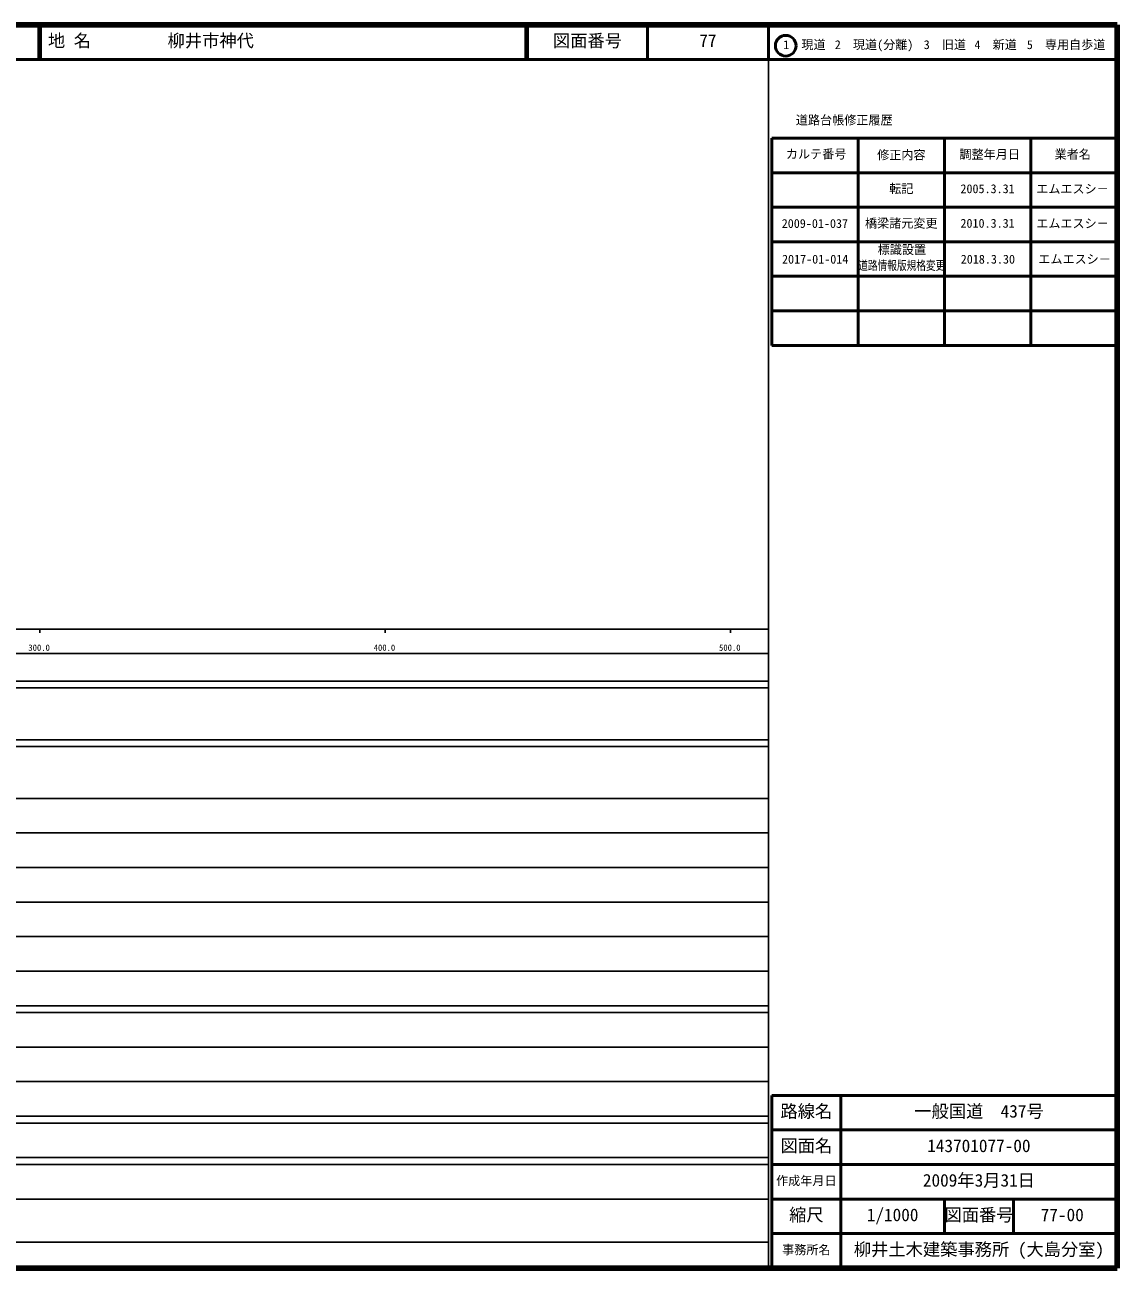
# Model space of a CAD drawing. Units: millimetres on the paper. Extents: x 40 to 680, y 20 to 380.
# Drawn here: x 363.7 to 680, y 20 to 380 of the extents above; entities that cross this region are included whole.
import ezdxf
from ezdxf.enums import TextEntityAlignment as Align

# ---------------------------------------------------------------- set-up
doc = ezdxf.new("R2010")
doc.units = ezdxf.units.MM
for name, color, linetype, lineweight in [('M-TTL', 2, 'Continuous', 140), ('M-TTL-BAND', 7, 'Continuous', 25), ('M-TTL-FRAM', 2, 'Continuous', 50), ('M-TTL-LINE', 7, 'Continuous', 50)]:
    doc.layers.add(name, color=color, linetype=linetype, lineweight=lineweight)
doc.layers.add('M-TTL-TXT', color=7, linetype='Continuous')
doc.styles.add('ＭＳ ゴシック', font='')
doc.styles.get('ＭＳ ゴシック').set_extended_font_data('MS Gothic')

msp = doc.modelspace()

# ---------------------------------------------------------------- linework, layer by layer
at = {"layer": 'M-TTL'}
for p, q in [((680, 380), (40, 380)), ((680, 20), (680, 380)), ((40, 20), (680, 20))]:
    msp.add_line(p, q, dxfattribs=at)
at = {"layer": 'M-TTL-BAND'}
for p, q in [((579, 20), (579, 370)), ((40, 205), (579, 205)), ((368, 205), (368, 204)), ((468, 205), (468, 204)), ((568, 205), (568, 204)), ((68, 198), (579, 198)), ((40, 190), (579, 190)), ((40, 188), (579, 188)), ((40, 173), (579, 173)), ((40, 171), (579, 171)), ((40, 156), (579, 156)), ((46, 146), (579, 146)), ((52, 136), (579, 136)), ((46, 126), (579, 126)), ((52, 116), (579, 116)), ((46, 106), (579, 106)), ((40, 96), (579, 96)), ((40, 94), (579, 94)), ((49, 84), (579, 84)), ((40, 74), (579, 74)), ((40, 64), (579, 64)), ((40, 62), (579, 62)), ((40, 52), (579, 52)), ((40, 50), (579, 50)), ((40, 40), (579, 40)), ((68, 27.5), (579, 27.5))]:
    msp.add_line(p, q, dxfattribs=at)
at = {"layer": 'M-TTL-FRAM'}
for p, q in [((580, 347.197), (580, 287.197)), ((580, 347.197), (680, 347.197)), ((580, 287.197), (680, 287.197)), ((680, 70), (580, 70)), ((580, 70), (580, 20))]:
    msp.add_line(p, q, dxfattribs=at)
at = {"layer": 'M-TTL-LINE'}
for p, q in [((367.75, 380), (367.75, 370)), ((368.25, 380), (368.25, 370)), ((508.747, 380), (508.747, 370)), ((509.247, 380), (509.247, 370)), ((543.996, 380), (543.996, 370)), ((579, 380), (579, 370)), ((40, 370), (680, 370)), ((605, 347.197), (605, 287.197)), ((630, 347.197), (630, 287.197)), ((655, 347.197), (655, 287.197)), ((580, 337.197), (680, 337.197)), ((580, 327.197), (680, 327.197)), ((580, 317.197), (680, 317.197)), ((580, 307.197), (680, 307.197)), ((580, 297.197), (680, 297.197)), ((600, 70), (600, 20)), ((680, 60), (580, 60)), ((680, 50), (580, 50)), ((680, 40), (580, 40)), ((630, 40), (630, 30)), ((650, 40), (650, 30)), ((680, 30), (580, 30))]:
    msp.add_line(p, q, dxfattribs=at)
msp.add_circle((584.031, 373.958), 3, dxfattribs=at)

# ---------------------------------------------------------------- texts
at = {"layer": 'M-TTL-BAND', "style": 'ＭＳ ゴシック'}
for s, p in [('300.0', (364.719, 198.195)), ('400.0', (464.719, 198.195)), ('500.0', (564.719, 198.195))]:
    msp.add_text(s, height=1.833, dxfattribs=at).set_placement(p, align=Align.BOTTOM_LEFT)
at = {"layer": 'M-TTL-TXT', "style": 'ＭＳ ゴシック'}
for s, height, p in [('地 名', 3.666, (370.38, 372.5)), ('柳井市神代', 3.666, (405.024, 372.5)), ('図面番号', 3.666, (516.621, 372.5)), ('77', 3.666, (558.996, 372.5)), ('1\u3000現道', 2.566, (583.323, 372.208)), ('2\u3000現道(分離)', 2.566, (598.244, 372.208)), ('3\u3000旧道', 2.566, (623.996, 372.208)), ('4\u3000新道', 2.566, (638.699, 372.208)), ('5\u3000専用自歩道', 2.566, (653.853, 372.208)), ('道路台帳修正履歴', 2.566, (586.968, 350.363)), ('カルテ番号', 2.566, (584.089, 340.527)), ('修正内容', 2.566, (610.509, 340.273)), ('調整年月日', 2.566, (634.339, 340.447)), ('業者名', 2.566, (661.884, 340.447)), ('転記', 2.566, (614, 330.495)), ('2005.3.31', 2.566, (634.625, 330.495)), ('エムエスシ－', 2.566, (656.577, 330.439)), ('橋梁諸元変更', 2.566, (607, 320.495)), ('2009-01-037', 2.566, (582.875, 320.439)), ('2010.3.31', 2.566, (634.625, 320.495)), ('エムエスシ－', 2.566, (656.577, 320.439)), ('2017-01-014', 2.566, (582.962, 310.097)), ('標識設置', 2.566, (610.675, 312.859)), ('2018.3.30', 2.566, (634.712, 310.097)), ('エムエスシ－', 2.566, (657.175, 310.097)), ('路線名', 3.666, (582.5, 62.5)), ('路線名', 3.666, (582.5, 62.5)), ('一般国道\u3000437号', 3.666, (621.25, 62.5)), ('図面名', 3.666, (582.5, 52.5)), ('図面名', 3.666, (582.5, 52.5)), ('143701077-00', 3.666, (625, 52.5)), ('作成年月日', 2.566, (581.25, 43.25)), ('作成年月日', 2.566, (581.25, 43.25)), ('2009年3月31日', 3.666, (623.75, 42.5)), ('縮尺', 3.666, (585, 32.5)), ('縮尺', 3.666, (585, 32.5)), ('1/1000', 3.666, (607.5, 32.5)), ('図面番号', 3.666, (630, 32.5)), ('図面番号', 3.666, (630, 32.5)), ('77-00', 3.666, (657.875, 32.5)), ('事務所名', 2.566, (583, 23.25)), ('事務所名', 2.566, (583, 23.25)), ('柳井土木建築事務所 (大島分室)', 3.666, (603.75, 22.5))]:
    msp.add_text(s, height=height, dxfattribs=at).set_placement(p, align=Align.BOTTOM_LEFT)
at = {"layer": 'M-TTL-TXT', "style": 'ＭＳ ゴシック', "width": 0.8}
msp.add_text('道路情報版規格変更', height=2.566, dxfattribs=at).set_placement((605.04, 308.278), align=Align.BOTTOM_LEFT)

doc.saveas('drawing.dxf')
